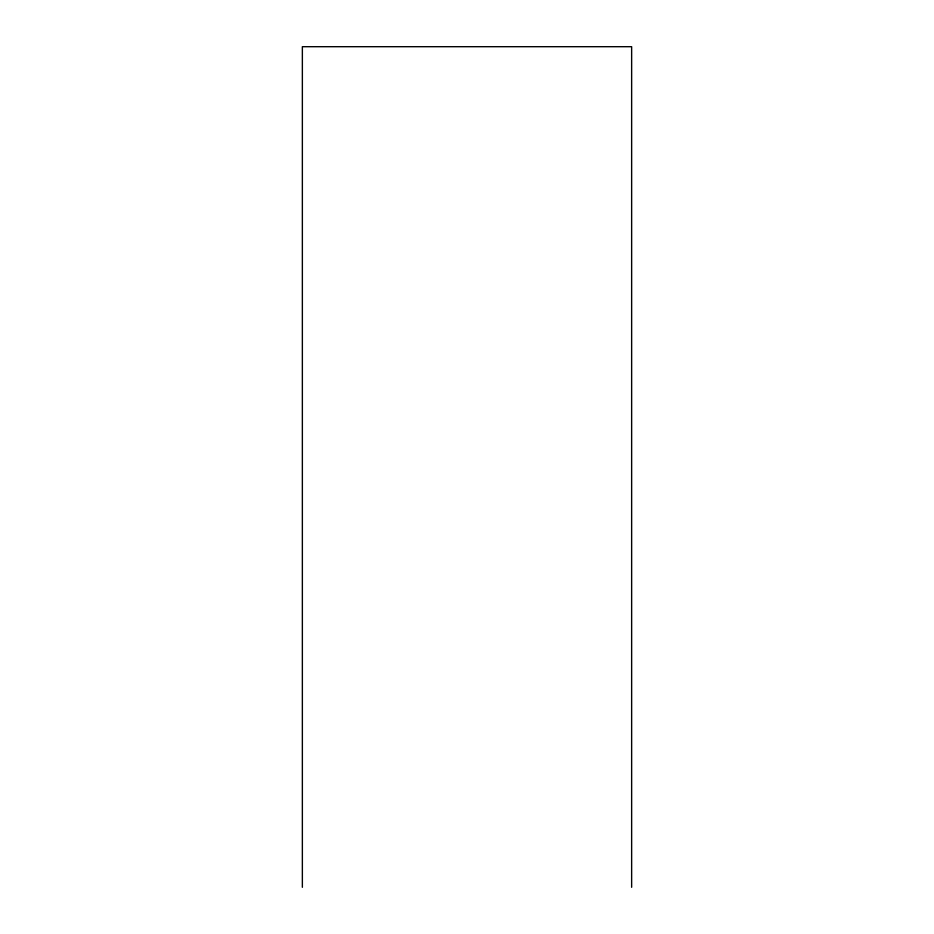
<?xml version="1.0" encoding="UTF-8"?>
<svg xmlns="http://www.w3.org/2000/svg" width="934" height="934" viewBox="0 0 934 934"><rect width="100%" height="100%" fill="white"/><g stroke="black" fill="none" stroke-linecap="round" stroke-linejoin="round"><path stroke-width="1.4" d="M631.641 887.3L631.641 46.7L302.359 46.7L302.359 887.3"/></g></svg>
